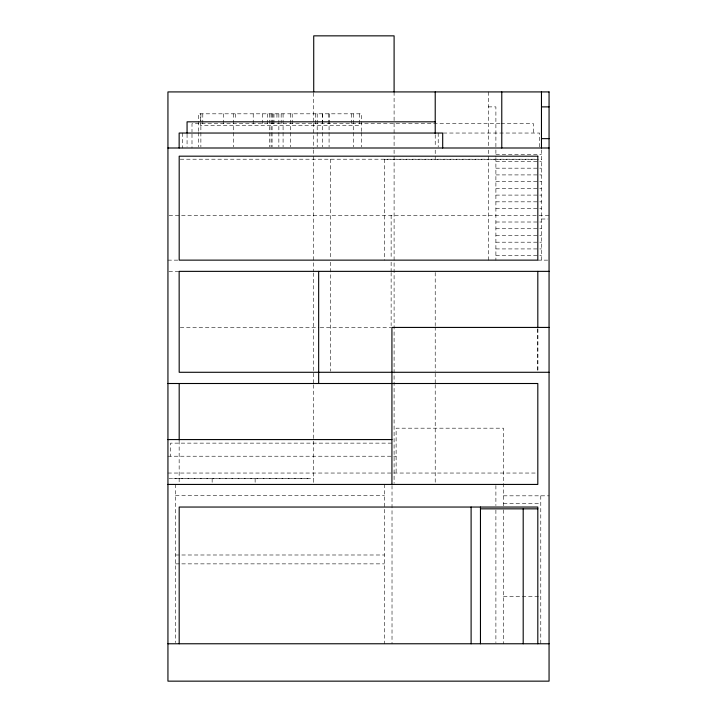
<?xml version="1.0" encoding="UTF-8"?>
<svg xmlns="http://www.w3.org/2000/svg" width="717" height="717" viewBox="0 0 717 717"><rect width="100%" height="100%" fill="white"/><g stroke="black" fill="none" stroke-linecap="round" stroke-linejoin="round"><path stroke-width="0.54" stroke-dasharray="3.58 2.69" d="M488.295 106.878L495.895 106.878L495.895 146.886M499.937 123.7L191.995 123.7L191.995 132.009M501.058 123.7L533.529 123.7L533.529 133.039M443.33 133.039L539.569 133.039L539.569 146.931M495.895 154.729L541.469 154.729M180.263 159.21L536.728 159.21M384.42 159.389L541.469 159.389M495.895 161.45L541.469 161.45M495.895 168.181L541.469 168.181M495.895 174.912L541.469 174.912M495.895 181.643L541.469 181.643M495.895 188.365L541.469 188.365M495.895 195.096L541.469 195.096M495.895 201.827L541.469 201.827M495.895 208.557L541.469 208.557M169.051 215.279L549.061 215.279M541.469 219.017L547.976 219.017M495.895 222.01L541.469 222.01M495.895 228.741L541.469 228.741M495.895 235.472L541.469 235.472M495.895 242.194L541.469 242.194M495.895 248.924L541.469 248.924M495.895 255.655L541.469 255.655M167.939 260.137L178.013 260.137M537.849 260.137L548.048 260.137M168.952 271.358L179.151 271.358M180.272 327.427L319.092 327.427M320.212 327.427L391.132 327.427M391.679 443.133L170.503 443.133L170.503 456.218M167.939 456.218L396.116 456.218M167.939 473.041L536.737 473.041M169.042 478.732L313.723 478.732M175.531 495.644L384.42 495.644M503.486 495.823L549.061 495.823M503.486 503.424L540.779 503.424M175.531 554.994L384.42 554.994M175.531 563.867L384.42 563.867M503.486 596.58L538.592 596.58M541.469 149.916L541.469 260.137M540.779 495.823L540.779 643.767M537.849 329.031L537.849 371.173M537.813 328.951L537.813 371.263M503.486 505.835L503.486 428.183L396.116 428.183L396.116 473.041M503.486 509.859L503.486 643.767M495.895 149.916L495.895 156.844M495.895 157.606L495.895 260.137M495.895 485.543L495.895 505.602M495.895 510.056L495.895 642.656M488.295 91.919L488.295 147.998M488.295 150.068L488.295 260.137M438.204 133.039L438.204 146.931M435.219 134.805L435.219 146.895M435.219 150.068L435.219 159.389M435.219 272.469L435.219 325.706M435.219 326.809L435.219 371.173M435.219 373.306L435.219 383.505M435.219 384.608L435.219 483.321M394.099 91.919L394.099 147.998M394.099 150.032L394.099 483.321M392.02 485.543L392.02 643.767M391.132 215.279L391.132 259.043M391.132 262.18L391.132 271.358M391.132 272.469L391.132 325.706M384.42 159.21L384.42 260.137M384.42 484.253L384.42 643.767M361.323 131.453L361.323 113.815L198.519 113.815L198.519 131.453M361.323 132.555L361.323 146.895M359.405 113.815L359.405 125.565L200.437 125.565L200.437 113.815M353.266 113.815L353.266 131.453M353.266 132.555L353.266 146.895M351.348 113.815L351.348 125.565M330.367 159.21L330.367 259.043M330.367 262.18L330.367 371.191M329.076 113.815L329.076 131.453M329.076 132.555L329.076 146.895M328.951 113.815L328.951 125.565M322.659 113.815L322.659 125.565M322.542 113.815L322.542 131.453M322.542 132.555L322.542 146.895M317.201 113.815L317.201 131.453M317.201 132.555L317.201 146.895M315.283 113.815L315.283 125.565M313.723 92.887L313.723 121.971M313.723 123.082L313.723 148.804M313.723 149.925L313.723 271.833M313.723 272.953L313.723 383.676M313.723 384.787L313.723 483.482M308.032 478.732L173.631 478.732M292.213 113.815L292.213 125.565M290.295 113.815L290.295 131.453M290.295 132.555L290.295 146.895M283.081 113.815L283.081 131.453M283.081 132.555L283.081 146.895M281.163 113.815L281.163 125.565M278.859 113.815L278.859 131.453M278.859 132.555L278.859 146.895M276.941 113.815L276.941 119.829M273.984 113.815L273.984 125.565M272.971 113.815L272.971 125.565M272.066 113.815L272.066 131.453M272.066 132.555L272.066 146.895M271.062 113.815L271.062 131.453M271.062 132.555L271.062 146.895M269.547 113.815L269.547 131.453M269.547 132.555L269.547 146.895M267.629 113.815L267.629 125.565M262.556 113.815L262.556 125.565M255.127 478.732L255.127 483.482M253.218 113.815L253.218 125.565M235.642 113.815L235.642 119.829M233.724 113.815L233.724 131.453M233.724 132.555L233.724 146.895M223.363 113.815L223.363 125.565M212.142 478.732L212.142 483.482M202.794 113.815L202.794 125.565M200.877 113.815L200.877 131.453M200.877 132.555L200.877 146.895M198.519 132.555L198.519 146.895M191.995 134.115L191.995 147.998M187.065 134.115L187.065 146.931M182.575 133.039L182.575 147.998M179.151 440.579L179.151 483.321M175.531 484.253L175.531 642.656"/><path stroke-width="1.08" d="M541.469 106.878L549.061 106.878M435.219 121.827L187.065 121.827L187.065 133.039M541.469 138.65L549.061 138.65M167.939 147.998L549.061 147.998M549.061 271.358L179.151 271.358L179.187 372.284L549.061 372.284M549.061 327.427L391.93 327.427L391.93 484.432M167.939 383.505L537.813 383.505L537.813 484.432L167.939 484.432M167.939 439.575L391.93 439.575M480.462 508.846L537.813 508.846M167.939 643.767L549.061 643.767M541.469 91.919L541.469 147.998M537.813 271.358L537.813 327.839M537.813 643.767L537.813 507.044L179.187 507.044L179.187 643.767M523.195 508.846L523.195 643.767M501.775 91.919L501.775 147.998M480.462 507.044L480.462 643.767M471.105 507.044L471.105 643.767M442.694 147.998L442.694 133.039L179.151 133.039L179.151 147.998M435.219 91.919L435.219 133.703M394.099 91.919L394.099 35.85L313.723 35.85L313.723 91.767M318.662 271.358L318.662 383.505M179.187 383.505L179.187 440.068M549.061 91.919L167.939 91.919L167.939 681.15L549.061 681.15L549.061 91.919M537.813 156.181L179.187 156.181L179.187 260.137L537.813 260.137L537.813 156.181"/></g></svg>
